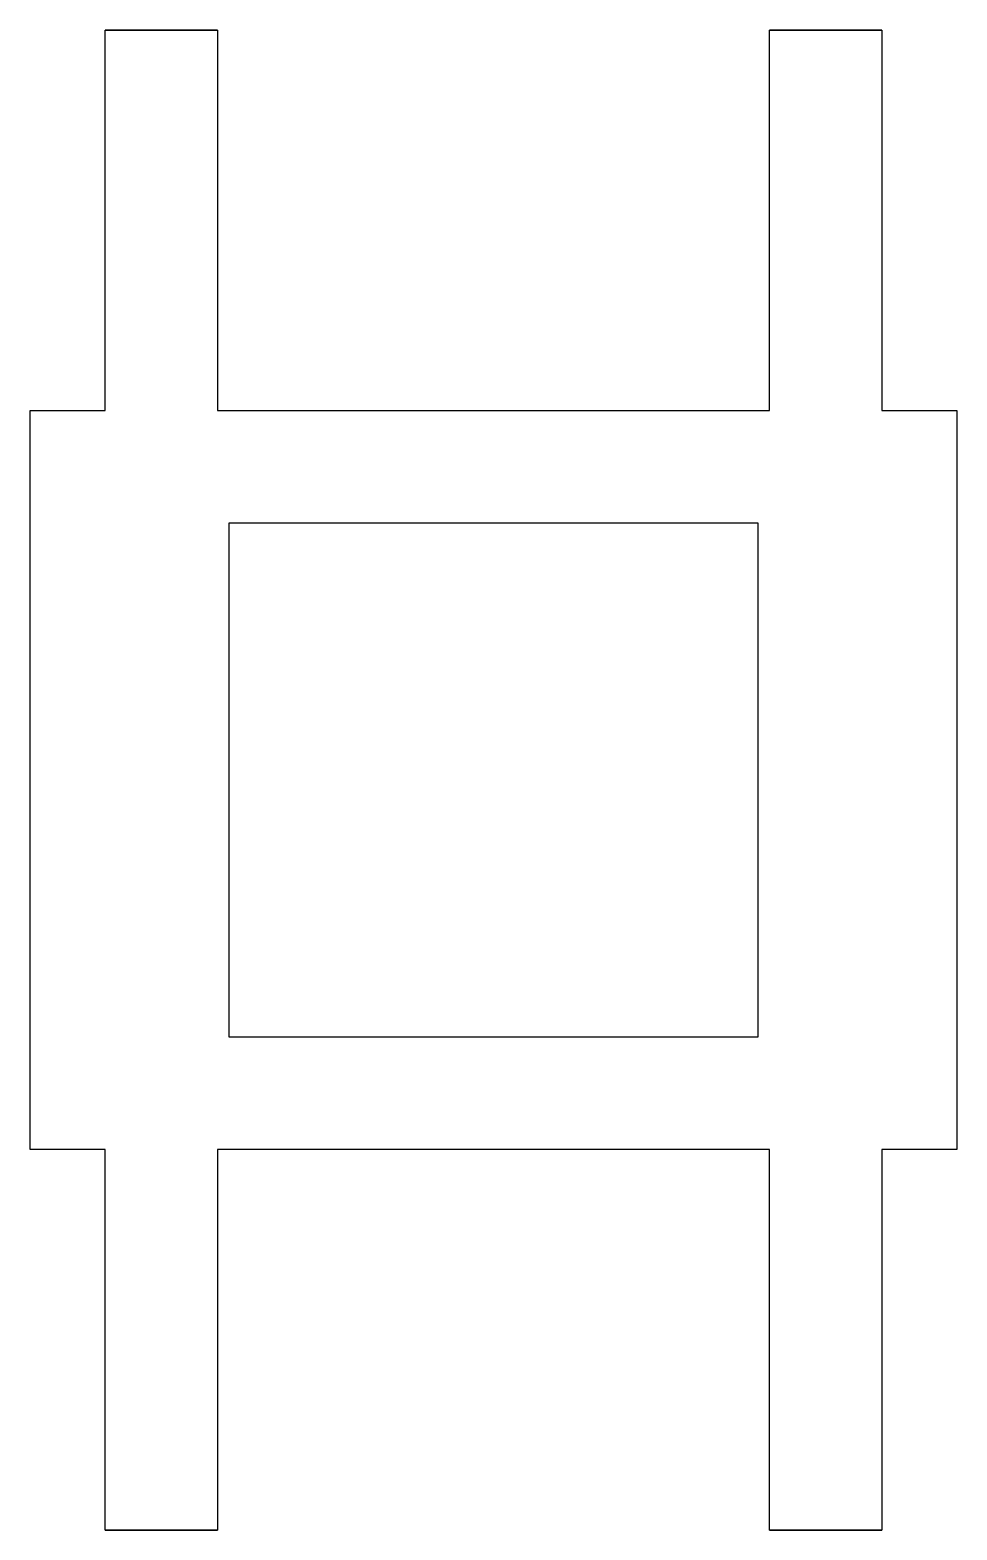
# Model space of a CAD drawing. Header units: metres. Extents: x -12.3 to 12.3, y -20 to 20.
import ezdxf

# ---------------------------------------------------------------- set-up
doc = ezdxf.new("R2010")
doc.units = ezdxf.units.M

msp = doc.modelspace()

# ---------------------------------------------------------------- linework, layer by layer
at = {"layer": 'patch_top'}
for points in [[(-7.35, -20), (-10.35, -20), (-10.35, -9.85), (-12.35, -9.85), (-12.35, 9.85), (-10.35, 9.85), (-10.35, 20), (-7.35, 20), (-7.35, 9.85), (7.35, 9.85), (7.35, 20), (10.35, 20), (10.35, 9.85), (12.35, 9.85), (12.35, -9.85), (10.35, -9.85), (10.35, -20), (7.35, -20), (7.35, -9.85), (-7.35, -9.85)], [(-7.35, 20), (-10.35, 20)], [(7.35, 20), (10.35, 20)], [(-7.05, -6.85), (7.05, -6.85), (7.05, 6.85), (-7.05, 6.85)], [(-7.35, -20), (-10.35, -20)], [(7.35, -20), (10.35, -20)]]:
    msp.add_lwpolyline(points, close=True, dxfattribs=at)

doc.saveas('drawing.dxf')
